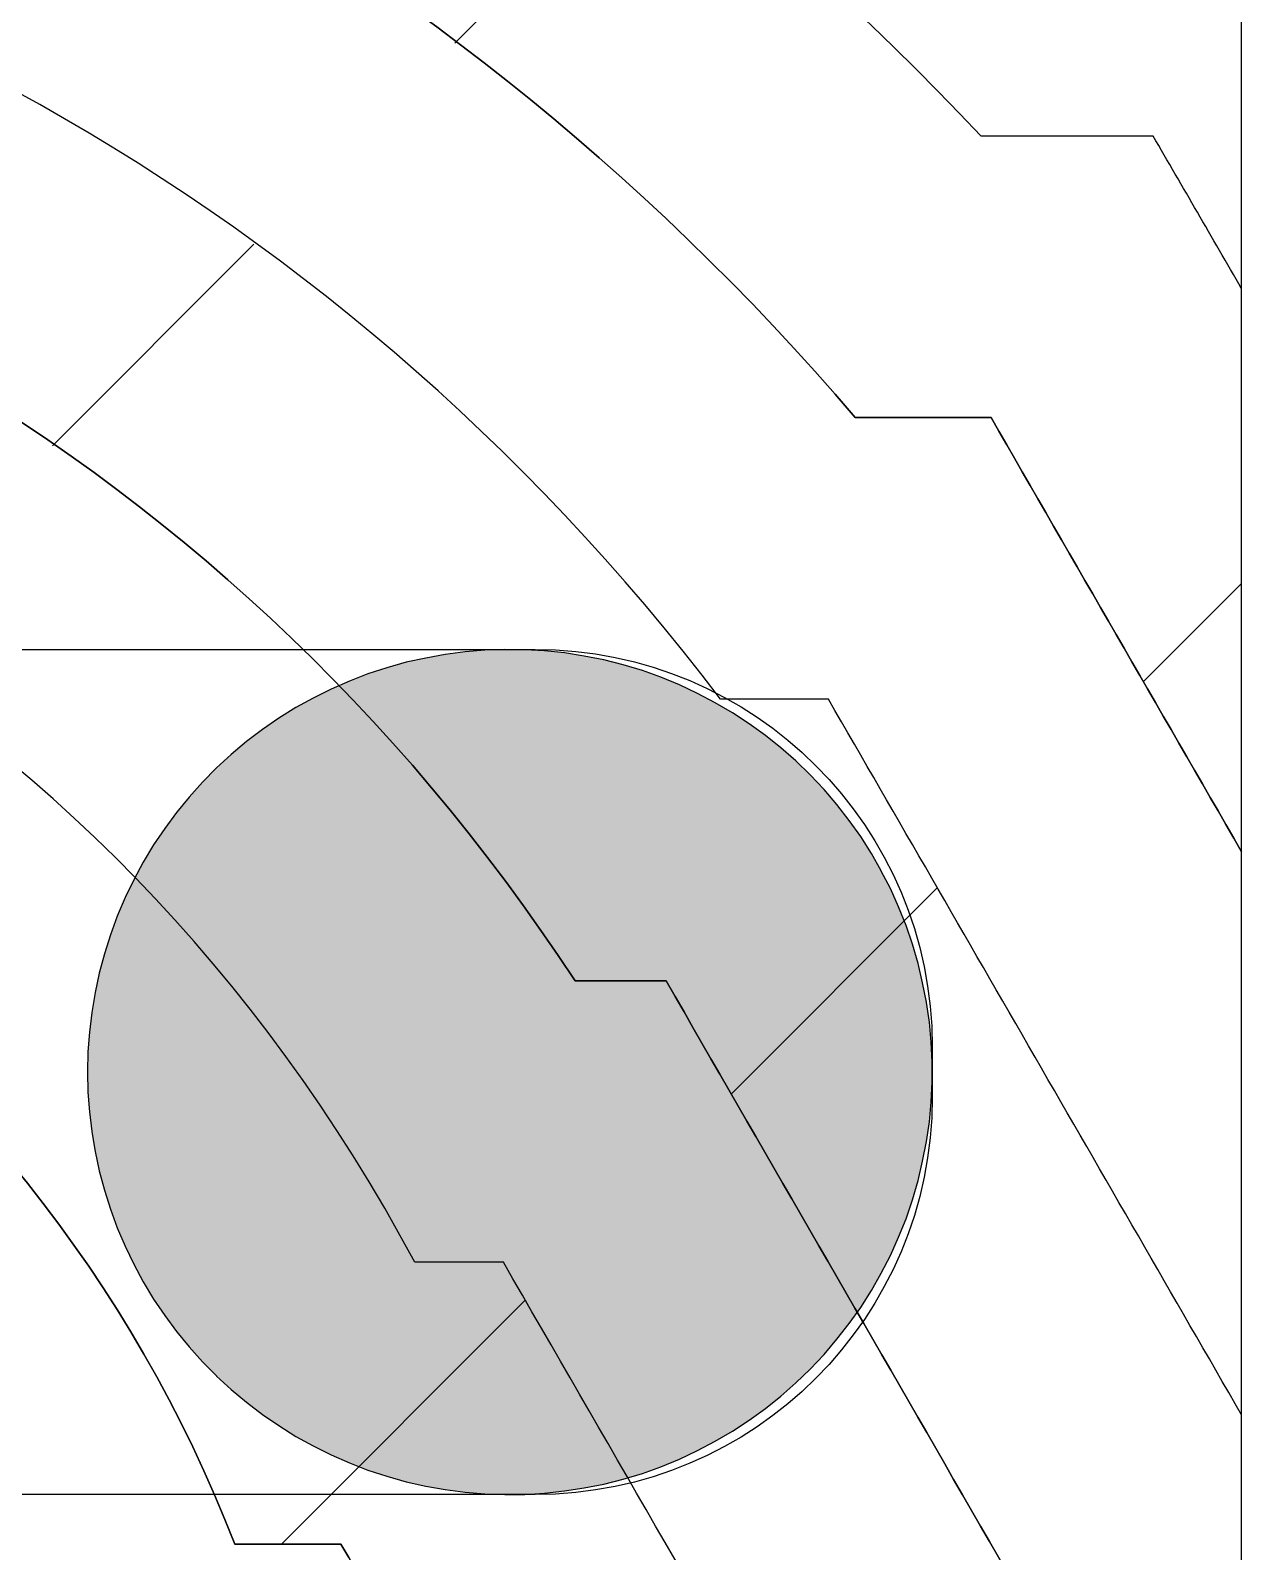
# Model space of a CAD drawing. Extents: x -10 to 112, y 72 to 347.
# Drawn here: x 98.65 to 111.56, y 157.82 to 174.02 of the extents above; entities that cross this region are included whole.
import ezdxf

# ---------------------------------------------------------------- set-up
doc = ezdxf.new("R2010")
doc.units = 0
for name, color, linetype in [('HOLES', 7, 'CONTINUOUS'), ('LAYER_5', 7, 'CONTINUOUS'), ('OUTLINES', 7, 'CONTINUOUS')]:
    doc.layers.add(name, color=color, linetype=linetype)

# ---------------------------------------------------------------- blocks, each defined once
blk = doc.blocks.new('*X79')
at = {"layer": 'OUTLINES', "color": 7}
blk.add_line((101.328, 157.896), (103.928, 160.496), dxfattribs=at)
blk = doc.blocks.new('*X80')
at = {"layer": 'OUTLINES', "color": 7}
for p, q in [((98.887, 169.597), (101.033, 171.744)), ((106.124, 162.692), (108.319, 164.888))]:
    blk.add_line(p, q, dxfattribs=at)
blk = doc.blocks.new('*X81')
at = {"layer": 'OUTLINES', "color": 7}
for p, q in [((103.176, 173.886), (105.317, 176.028)), ((110.516, 167.085), (111.563, 168.131))]:
    blk.add_line(p, q, dxfattribs=at)
blk = doc.blocks.new('BLOCK_3')
at = {"layer": 'OUTLINES'}
for points, knots in [([(111.563, 171.27), (111.563, 171.27), (111.563, 165.273), (111.563, 165.273), (110.67, 166.814), (109.781, 168.356), (108.892, 169.898), (108.409, 169.898), (107.925, 169.898), (107.445, 169.898), (98.34, 180.569), (82.525, 182.369), (71.261, 174.008), (71.261, 174.008), (71.261, 177.645), (71.261, 177.645), (83.287, 185.272), (99.039, 183.279), (108.786, 172.896), (109.396, 172.896), (110.01, 172.896), (110.62, 172.896), (110.934, 172.357), (111.249, 171.813), (111.563, 171.27)], [0, 0, 0, 0, 1, 1, 1, 2, 2, 2, 3, 3, 3, 4, 4, 4, 5, 5, 5, 6, 6, 6, 7, 7, 7, 8, 8, 8, 8]), ([(111.563, 159.272), (111.563, 159.272), (111.563, 153.275), (111.563, 153.275), (109.516, 156.817), (107.47, 160.355), (105.428, 163.897), (105.103, 163.897), (104.778, 163.897), (104.458, 163.897), (96.852, 175.535), (80.155, 176.498), (71.261, 165.809), (71.261, 165.809), (71.261, 170.134), (71.261, 170.134), (81.552, 179.455), (97.617, 177.959), (106.01, 166.896), (106.394, 166.896), (106.775, 166.896), (107.16, 166.896), (108.627, 164.356), (110.095, 161.816), (111.563, 159.272)], [0, 0, 0, 0, 1, 1, 1, 2, 2, 2, 3, 3, 3, 4, 4, 4, 5, 5, 5, 6, 6, 6, 7, 7, 7, 8, 8, 8, 8]), ([(111.563, 123.208), (111.563, 123.208), (111.563, 103.431), (111.563, 103.431), (111.563, 103.431), (109.375, 95.624), (109.375, 95.624), (109.375, 95.624), (109.375, 71.522), (109.375, 71.522), (109.375, 71.522), (106.377, 71.522), (106.377, 71.522), (106.377, 79.696), (106.377, 87.866), (106.377, 96.037), (107.386, 99.646), (108.398, 103.255), (109.407, 106.863), (108.68, 120.837), (107.953, 134.811), (107.227, 148.784), (105.473, 151.821), (103.717, 154.859), (101.963, 157.896), (101.586, 157.896), (101.208, 157.896), (100.831, 157.896), (98.64, 163.541), (93.207, 167.259), (87.154, 167.259), (81.1, 167.259), (75.667, 163.541), (73.476, 157.896), (73.099, 157.896), (72.722, 157.896), (72.344, 157.896), (71.981, 157.272), (71.621, 156.647), (71.261, 156.026), (71.261, 156.026), (71.261, 160.898), (71.261, 160.898), (71.36, 160.898), (71.459, 160.898), (71.557, 160.898), (78.207, 173.38), (96.1, 173.38), (102.75, 160.898), (103.064, 160.898), (103.378, 160.898), (103.695, 160.898), (105.858, 157.152), (108.021, 153.405), (110.187, 149.659), (110.645, 140.843), (111.104, 132.024), (111.563, 123.208)], [0, 0, 0, 0, 1, 1, 1, 2, 2, 2, 3, 3, 3, 4, 4, 4, 5, 5, 5, 6, 6, 6, 7, 7, 7, 8, 8, 8, 9, 9, 9, 10, 10, 10, 11, 11, 11, 12, 12, 12, 13, 13, 13, 14, 14, 14, 15, 15, 15, 16, 16, 16, 17, 17, 17, 18, 18, 18, 19, 19, 19, 19])]:
    blk.add_open_spline(points, degree=3, knots=knots, dxfattribs=at)
at = {"layer": 'OUTLINES', "color": 7}
for name in ['*X81', '*X80', '*X79']:
    blk.add_blockref(name, (0, 0), dxfattribs=at)
blk = doc.blocks.new('BLOCK_4')
at = {"layer": 'OUTLINES', "color": 7}
blk.add_lwpolyline([(111.563, 123.208), (111.563, 153.275), (111.563, 159.272), (111.563, 165.273), (111.563, 171.27), (111.563, 175.898)], dxfattribs=at)
for points, knots in [([(111.563, 171.27), (111.249, 171.813), (110.934, 172.357), (110.62, 172.896), (110.01, 172.896), (109.396, 172.896), (108.786, 172.896), (99.039, 183.279), (83.287, 185.272), (71.261, 177.645)], [0, 0, 0, 0, 1, 1, 1, 2, 2, 2, 3, 3, 3, 3]), ([(111.563, 165.273), (110.67, 166.814), (109.781, 168.356), (108.892, 169.898), (108.409, 169.898), (107.925, 169.898), (107.445, 169.898), (98.34, 180.569), (82.525, 182.369), (71.261, 174.008)], [0, 0, 0, 0, 1, 1, 1, 2, 2, 2, 3, 3, 3, 3]), ([(111.563, 159.272), (110.095, 161.816), (108.627, 164.356), (107.16, 166.896), (106.775, 166.896), (106.394, 166.896), (106.01, 166.896), (97.617, 177.959), (81.552, 179.455), (71.261, 170.134)], [0, 0, 0, 0, 1, 1, 1, 2, 2, 2, 3, 3, 3, 3]), ([(111.563, 153.275), (109.516, 156.817), (107.47, 160.355), (105.428, 163.897), (105.103, 163.897), (104.778, 163.897), (104.458, 163.897), (96.852, 175.535), (80.155, 176.498), (71.261, 165.809)], [0, 0, 0, 0, 1, 1, 1, 2, 2, 2, 3, 3, 3, 3]), ([(111.563, 123.208), (111.104, 132.024), (110.645, 140.843), (110.187, 149.659), (108.021, 153.405), (105.858, 157.152), (103.695, 160.898), (103.378, 160.898), (103.064, 160.898), (102.75, 160.898), (96.1, 173.38), (78.207, 173.38), (71.557, 160.898), (71.459, 160.898), (71.36, 160.898), (71.261, 160.898)], [0, 0, 0, 0, 1, 1, 1, 2, 2, 2, 3, 3, 3, 4, 4, 4, 5, 5, 5, 5]), ([(106.377, 71.522), (106.377, 79.696), (106.377, 87.866), (106.377, 96.037), (107.386, 99.646), (108.398, 103.255), (109.407, 106.863), (108.68, 120.837), (107.953, 134.811), (107.227, 148.784), (105.473, 151.821), (103.717, 154.859), (101.963, 157.896), (101.586, 157.896), (101.208, 157.896), (100.831, 157.896), (98.64, 163.541), (93.207, 167.259), (87.154, 167.259), (81.1, 167.259), (75.667, 163.541), (73.476, 157.896), (73.099, 157.896), (72.722, 157.896), (72.344, 157.896), (71.981, 157.272), (71.621, 156.647), (71.261, 156.026)], [0, 0, 0, 0, 1, 1, 1, 2, 2, 2, 3, 3, 3, 4, 4, 4, 5, 5, 5, 6, 6, 6, 7, 7, 7, 8, 8, 8, 9, 9, 9, 9])]:
    blk.add_open_spline(points, degree=3, knots=knots, dxfattribs=at)
blk = doc.blocks.new('BLOCK_2')
at = {"layer": 'OUTLINES'}
for name in ['BLOCK_3', 'BLOCK_4']:
    blk.add_blockref(name, (0, 0), dxfattribs=at)
blk = doc.blocks.new('*U75')
at = {"layer": 'HOLES', "color": 7}
for points in [[(103.496, 158.431), (103.286, 167.403), (103.496, 167.42)], [(103.71, 158.424), (103.496, 167.42), (103.71, 167.428)], [(103.496, 158.431), (103.496, 167.42), (103.71, 158.424)], [(102.658, 158.561), (102.452, 167.232), (102.658, 167.291)], [(102.866, 158.515), (102.658, 167.291), (102.866, 167.336)], [(102.658, 158.561), (102.658, 167.291), (102.866, 158.515)], [(103.074, 158.477), (102.866, 167.336), (103.074, 167.374)], [(102.866, 158.515), (102.866, 167.336), (103.074, 158.477)], [(103.075, 158.477), (103.074, 167.374), (103.075, 167.375)], [(103.286, 158.449), (103.075, 167.375), (103.286, 167.403)], [(103.075, 158.477), (103.075, 167.375), (103.286, 158.449)], [(103.286, 158.449), (103.286, 167.403), (103.496, 158.431)], [(102.053, 158.762), (101.858, 167.004), (102.053, 167.09)], [(102.251, 158.685), (102.053, 167.09), (102.251, 167.166)], [(102.053, 158.762), (102.053, 167.09), (102.251, 158.685)], [(102.452, 158.619), (102.251, 167.166), (102.452, 167.232)], [(102.251, 158.685), (102.251, 167.166), (102.452, 158.619)], [(102.452, 158.619), (102.452, 167.232), (102.658, 158.561)], [(101.857, 158.848), (101.667, 166.91), (101.857, 167.003)], [(101.858, 158.848), (101.857, 167.003), (101.858, 167.004)], [(101.857, 158.848), (101.857, 167.003), (101.858, 158.848)], [(101.858, 158.848), (101.858, 167.004), (102.053, 158.762)], [(101.481, 159.044), (101.301, 166.694), (101.481, 166.808)], [(101.667, 158.942), (101.481, 166.808), (101.667, 166.91)], [(101.481, 159.044), (101.481, 166.808), (101.667, 158.942)], [(101.667, 158.942), (101.667, 166.91), (101.667, 158.942)], [(101.667, 158.942), (101.667, 166.91), (101.667, 166.91)], [(101.667, 158.942), (101.667, 166.91), (101.857, 158.848)], [(101.301, 159.158), (101.126, 166.574), (101.301, 166.694)], [(101.301, 159.158), (101.301, 166.694), (101.481, 159.044)], [(100.955, 159.407), (100.793, 166.31), (100.955, 166.445)], [(101.126, 159.277), (100.955, 166.445), (101.126, 166.574)], [(100.955, 159.407), (100.955, 166.445), (101.126, 159.277)], [(101.126, 159.277), (101.126, 166.574), (101.301, 159.158)], [(100.793, 159.542), (100.636, 166.165), (100.793, 166.31)], [(100.793, 159.542), (100.793, 166.31), (100.955, 159.407)], [(100.635, 159.687), (100.488, 166.013), (100.635, 166.165)], [(100.635, 159.687), (100.635, 166.165), (100.636, 159.686)], [(100.636, 159.686), (100.635, 166.165), (100.636, 166.165)], [(100.636, 159.686), (100.636, 166.165), (100.793, 159.542)], [(100.488, 159.839), (100.346, 165.855), (100.488, 166.013)], [(100.488, 159.839), (100.488, 166.013), (100.635, 159.687)], [(100.346, 159.996), (100.211, 165.69), (100.346, 165.855)], [(100.346, 159.996), (100.346, 165.855), (100.488, 159.839)], [(100.211, 160.161), (100.084, 165.52), (100.211, 165.69)], [(100.211, 160.161), (100.211, 165.69), (100.346, 159.996)], [(100.084, 160.332), (99.965, 165.345), (100.084, 165.52)], [(100.084, 160.332), (100.084, 165.52), (100.211, 160.161)], [(99.965, 160.507), (99.855, 165.162), (99.965, 165.345)], [(99.965, 160.507), (99.965, 165.345), (100.084, 160.332)], [(99.855, 160.69), (99.754, 164.974), (99.855, 165.162)], [(99.855, 160.69), (99.855, 165.162), (99.965, 160.507)], [(99.754, 160.878), (99.662, 164.783), (99.754, 164.973)], [(99.754, 160.878), (99.754, 164.973), (99.754, 164.974)], [(99.754, 160.878), (99.754, 164.974), (99.855, 160.69)], [(99.754, 160.878), (99.754, 164.973), (99.754, 160.878)], [(99.662, 161.069), (99.578, 164.587), (99.662, 164.783)], [(99.662, 161.069), (99.662, 164.783), (99.754, 160.878)], [(99.578, 161.264), (99.505, 164.387), (99.578, 164.587)], [(99.578, 161.264), (99.578, 164.587), (99.662, 161.069)], [(99.505, 161.465), (99.441, 164.186), (99.505, 164.387)], [(99.505, 161.465), (99.505, 164.387), (99.578, 161.264)], [(99.441, 161.666), (99.385, 163.98), (99.441, 164.186)], [(99.441, 161.666), (99.441, 164.186), (99.505, 161.465)], [(99.385, 161.871), (99.342, 163.772), (99.385, 163.98)], [(99.385, 161.871), (99.385, 163.98), (99.441, 161.666)], [(99.342, 162.08), (99.307, 163.561), (99.342, 163.772)], [(99.342, 162.08), (99.342, 163.772), (99.385, 161.871)], [(99.307, 162.291), (99.281, 163.35), (99.307, 163.561)], [(99.307, 162.29), (99.307, 163.561), (99.342, 162.08)], [(99.281, 162.502), (99.266, 163.139), (99.281, 163.35)], [(99.281, 162.502), (99.281, 163.35), (99.307, 162.291)], [(99.266, 162.712), (99.261, 162.926), (99.266, 163.139)], [(99.266, 162.712), (99.266, 163.139), (99.281, 162.502)]]:
    blk.add_solid(points, dxfattribs=at)
at = {"layer": 'HOLES', "color": 7, "extrusion": (0, 0, -1)}
for points in [[(-103.71, 158.424), (-103.71, 167.428), (-103.923, 158.426)], [(-103.923, 158.426), (-103.71, 167.428), (-103.923, 167.425)], [(-103.923, 158.426), (-103.923, 167.425), (-104.134, 158.439)], [(-104.134, 158.439), (-103.923, 167.425), (-104.134, 167.413)], [(-104.134, 158.439), (-104.134, 167.413), (-104.347, 158.462)], [(-104.347, 158.462), (-104.134, 167.413), (-104.347, 167.39)], [(-103.074, 158.477), (-103.074, 167.374), (-103.075, 158.477)], [(-104.347, 158.462), (-104.347, 167.39), (-104.347, 158.462)], [(-104.347, 158.462), (-104.347, 167.39), (-104.347, 167.39)], [(-104.347, 158.462), (-104.347, 167.39), (-104.555, 158.495)], [(-104.555, 158.495), (-104.347, 167.39), (-104.555, 167.357)], [(-104.555, 158.495), (-104.555, 167.357), (-104.556, 158.495)], [(-104.556, 158.495), (-104.555, 167.357), (-104.556, 167.357)], [(-104.556, 158.495), (-104.556, 167.357), (-104.556, 158.495)], [(-104.556, 158.495), (-104.556, 167.357), (-104.556, 167.357)], [(-104.556, 158.495), (-104.556, 167.357), (-104.764, 158.535)], [(-104.764, 158.535), (-104.556, 167.357), (-104.764, 167.316)], [(-104.764, 158.535), (-104.764, 167.316), (-104.97, 158.589)], [(-104.97, 158.589), (-104.764, 167.316), (-104.97, 167.263)], [(-104.97, 158.589), (-104.97, 167.263), (-105.176, 158.65)], [(-105.176, 158.65), (-104.97, 167.263), (-105.176, 167.202)], [(-105.176, 158.65), (-105.176, 167.202), (-105.374, 158.721)], [(-105.374, 158.721), (-105.176, 167.202), (-105.374, 167.131)], [(-105.374, 158.721), (-105.374, 167.131), (-105.572, 158.802)], [(-105.572, 158.802), (-105.374, 167.131), (-105.572, 167.049)], [(-105.572, 158.802), (-105.572, 167.049), (-105.765, 158.893)], [(-105.765, 158.893), (-105.572, 167.049), (-105.765, 166.958)], [(-105.765, 158.893), (-105.765, 166.958), (-105.765, 158.894)], [(-105.765, 158.894), (-105.765, 166.958), (-105.765, 166.958)], [(-105.765, 158.894), (-105.765, 166.958), (-105.953, 158.993)], [(-105.953, 158.993), (-105.765, 166.958), (-105.953, 166.859)], [(-105.953, 158.993), (-105.953, 166.859), (-106.136, 159.1)], [(-106.136, 159.1), (-105.953, 166.859), (-106.136, 166.752)], [(-106.136, 159.1), (-106.136, 166.752), (-106.314, 159.216)], [(-106.314, 159.216), (-106.136, 166.752), (-106.314, 166.635)], [(-106.314, 159.216), (-106.314, 166.635), (-106.487, 159.341)], [(-106.487, 159.341), (-106.314, 166.635), (-106.487, 166.511)], [(-106.487, 159.341), (-106.487, 166.511), (-106.652, 159.473)], [(-106.652, 159.473), (-106.487, 166.511), (-106.652, 166.379)], [(-106.652, 159.473), (-106.652, 166.379), (-106.812, 159.613)], [(-106.812, 159.613), (-106.652, 166.379), (-106.812, 166.239)], [(-106.812, 159.613), (-106.812, 166.239), (-106.964, 159.76)], [(-106.964, 159.76), (-106.812, 166.239), (-106.964, 166.092)], [(-106.964, 159.76), (-106.964, 166.092), (-106.964, 159.76)], [(-106.964, 159.76), (-106.964, 166.092), (-106.964, 166.091)], [(-106.964, 159.76), (-106.964, 166.091), (-107.112, 159.915)], [(-107.112, 159.915), (-106.964, 166.091), (-107.112, 165.936)], [(-107.112, 159.915), (-107.112, 165.936), (-107.249, 160.078)], [(-107.249, 160.078), (-107.112, 165.936), (-107.249, 165.774)], [(-107.249, 160.078), (-107.249, 165.774), (-107.381, 160.245)], [(-107.381, 160.245), (-107.249, 165.774), (-107.381, 165.606)], [(-107.381, 160.245), (-107.381, 165.606), (-107.503, 160.418)], [(-107.503, 160.418), (-107.381, 165.606), (-107.503, 165.433)], [(-107.503, 160.418), (-107.503, 165.433), (-107.617, 160.598)], [(-107.617, 160.598), (-107.503, 165.433), (-107.617, 165.253)], [(-107.617, 160.598), (-107.617, 165.253), (-107.721, 160.784)], [(-107.721, 160.784), (-107.617, 165.253), (-107.721, 165.068)], [(-107.721, 160.784), (-107.721, 165.068), (-107.722, 160.784)], [(-107.722, 160.784), (-107.721, 165.068), (-107.722, 165.067)], [(-107.722, 160.784), (-107.722, 165.067), (-107.82, 160.972)], [(-107.82, 160.972), (-107.722, 165.067), (-107.82, 164.88)], [(-107.82, 160.972), (-107.82, 164.879), (-107.907, 161.165)], [(-107.907, 161.165), (-107.82, 164.879), (-107.907, 164.686)], [(-107.907, 161.165), (-107.907, 164.686), (-107.986, 161.363)], [(-107.986, 161.363), (-107.907, 164.686), (-107.986, 164.488)], [(-107.986, 161.363), (-107.986, 164.488), (-108.054, 161.564)], [(-108.054, 161.564), (-107.986, 164.488), (-108.054, 164.288)], [(-108.054, 161.564), (-108.054, 164.288), (-108.115, 161.77)], [(-108.115, 161.77), (-108.054, 164.288), (-108.115, 164.082)], [(-108.115, 161.77), (-108.115, 164.082), (-108.163, 161.975)], [(-108.163, 161.975), (-108.115, 164.082), (-108.163, 163.876)], [(-108.163, 161.975), (-108.163, 163.876), (-108.204, 162.184)], [(-108.204, 162.184), (-108.163, 163.876), (-108.204, 163.668)], [(-108.204, 162.184), (-108.204, 163.668), (-108.204, 162.184)], [(-108.204, 162.184), (-108.204, 163.668), (-108.204, 163.667)], [(-108.204, 162.184), (-108.204, 163.667), (-108.235, 162.395)], [(-108.235, 162.395), (-108.204, 163.667), (-108.235, 163.457)], [(-108.235, 162.395), (-108.235, 163.457), (-108.255, 162.608)], [(-108.255, 162.608), (-108.235, 163.457), (-108.255, 163.243)], [(-108.255, 162.608), (-108.255, 163.243), (-108.265, 162.819)], [(-108.265, 162.819), (-108.255, 163.243), (-108.265, 163.032)]]:
    blk.add_solid(points, dxfattribs=at)

msp = doc.modelspace()

# ---------------------------------------------------------------- linework, layer by layer
at = {"layer": 'HOLES'}
msp.add_lwpolyline([(103.496, 167.42), (103.286, 167.403), (103.075, 167.375), (103.074, 167.374), (102.866, 167.336), (102.658, 167.291), (102.452, 167.232), (102.251, 167.166), (102.053, 167.09), (101.858, 167.004), (101.857, 167.003), (101.667, 166.91), (101.667, 166.91), (101.481, 166.808), (101.301, 166.694), (101.126, 166.574), (100.955, 166.445), (100.793, 166.31), (100.636, 166.165), (100.635, 166.165), (100.488, 166.013), (100.346, 165.855), (100.211, 165.69), (100.084, 165.52), (99.965, 165.345), (99.855, 165.162), (99.754, 164.974), (99.754, 164.973), (99.662, 164.783), (99.578, 164.587), (99.505, 164.387), (99.441, 164.186), (99.385, 163.98), (99.342, 163.772), (99.307, 163.561), (99.307, 163.561), (99.281, 163.35), (99.266, 163.139), (99.261, 162.926), (99.266, 162.712), (99.281, 162.502), (99.307, 162.291), (99.307, 162.29), (99.342, 162.08), (99.385, 161.871), (99.441, 161.666), (99.505, 161.465), (99.578, 161.264), (99.662, 161.069), (99.754, 160.878), (99.754, 160.878), (99.855, 160.69), (99.965, 160.507), (100.084, 160.332), (100.211, 160.161), (100.346, 159.996), (100.488, 159.839), (100.635, 159.687), (100.636, 159.686), (100.793, 159.542), (100.955, 159.407), (101.126, 159.277), (101.301, 159.158), (101.481, 159.044), (101.667, 158.942), (101.667, 158.942), (101.858, 158.848), (102.053, 158.762), (102.251, 158.685), (102.452, 158.619), (102.658, 158.561), (102.866, 158.515), (103.074, 158.477), (103.075, 158.477), (103.286, 158.449), (103.496, 158.431), (103.71, 158.424), (103.923, 158.426), (104.134, 158.439), (104.347, 158.462), (104.347, 158.462), (104.555, 158.495), (104.556, 158.495), (104.556, 158.495), (104.764, 158.535), (104.97, 158.589), (105.176, 158.65), (105.374, 158.721), (105.572, 158.802), (105.765, 158.893), (105.765, 158.894), (105.953, 158.993), (106.136, 159.1), (106.314, 159.216), (106.487, 159.341), (106.652, 159.473), (106.812, 159.613), (106.964, 159.76), (106.964, 159.76), (107.112, 159.915), (107.249, 160.078), (107.381, 160.245), (107.503, 160.418), (107.617, 160.598), (107.721, 160.784), (107.82, 160.972), (107.82, 160.972), (107.907, 161.165), (107.986, 161.363), (108.054, 161.564), (108.115, 161.77), (108.163, 161.975), (108.204, 162.184), (108.204, 162.184), (108.235, 162.395), (108.255, 162.608), (108.265, 162.819), (108.265, 163.032), (108.255, 163.243), (108.235, 163.457), (108.204, 163.667), (108.204, 163.668), (108.163, 163.876), (108.115, 164.082), (108.054, 164.288), (107.986, 164.488), (107.907, 164.686), (107.82, 164.879), (107.82, 164.88), (107.722, 165.067), (107.721, 165.068), (107.617, 165.253), (107.503, 165.433), (107.381, 165.606), (107.249, 165.774), (107.112, 165.936), (106.964, 166.091), (106.964, 166.092), (106.812, 166.239), (106.652, 166.379), (106.487, 166.511), (106.314, 166.635), (106.136, 166.752), (105.953, 166.859), (105.765, 166.958), (105.765, 166.958), (105.572, 167.049), (105.374, 167.131), (105.176, 167.202), (104.97, 167.263), (104.764, 167.316), (104.556, 167.357), (104.556, 167.357), (104.555, 167.357), (104.347, 167.39), (104.347, 167.39), (104.134, 167.413), (103.923, 167.425), (103.71, 167.428), (103.496, 167.42)], dxfattribs=at)
at = {"layer": 'LAYER_5', "color": 7}
msp.add_open_spline([(89.925, 162.657), (89.925, 160.319), (91.82, 158.424), (94.158, 158.424), (94.158, 158.424), (104.032, 158.424), (104.032, 158.424), (106.37, 158.424), (108.265, 160.319), (108.265, 162.657), (108.265, 162.657), (108.265, 163.195), (108.265, 163.195), (108.265, 165.533), (106.37, 167.428), (104.032, 167.428), (104.032, 167.428), (94.158, 167.428), (94.158, 167.428), (91.82, 167.428), (89.925, 165.533), (89.925, 163.195), (89.925, 163.195), (89.925, 162.657), (89.925, 162.657)], degree=3, knots=[0, 0, 0, 0, 1, 1, 1, 2, 2, 2, 3, 3, 3, 4, 4, 4, 5, 5, 5, 6, 6, 6, 7, 7, 7, 8, 8, 8, 8], dxfattribs=at)

# ---------------------------------------------------------------- block references
at = {"layer": 'HOLES', "color": 7}
msp.add_blockref('*U75', (0, 0), dxfattribs=at)
at = {"layer": 'OUTLINES'}
msp.add_blockref('BLOCK_2', (0, 0), dxfattribs=at)

doc.saveas('drawing.dxf')
